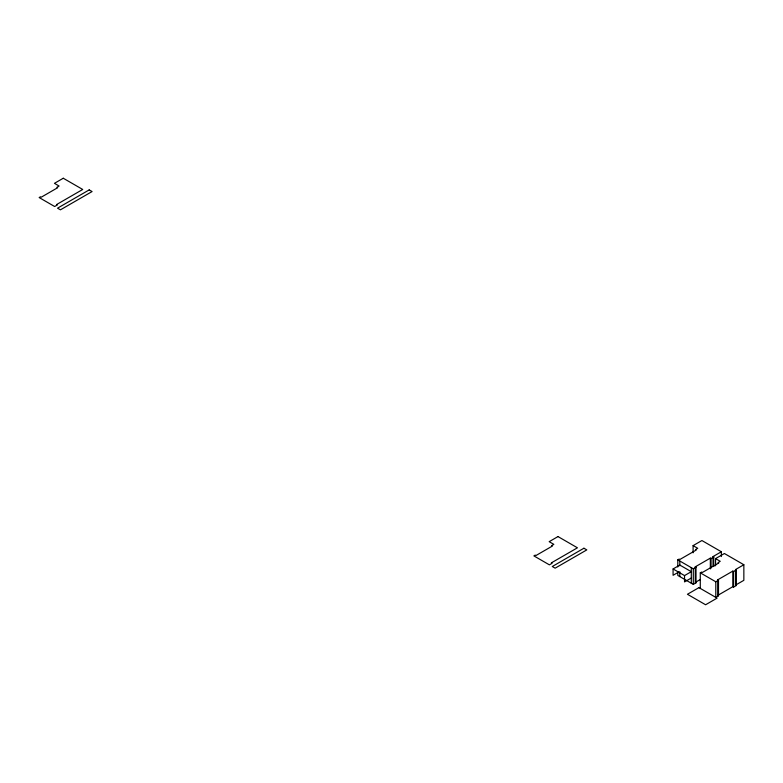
<?xml version="1.0" encoding="UTF-8"?>
<svg xmlns="http://www.w3.org/2000/svg" width="783" height="783" viewBox="0 0 783 783"><rect width="100%" height="100%" fill="white"/><g stroke="black" fill="none" stroke-linecap="round" stroke-linejoin="round"><path stroke-width="1.17" d="M693.092 552.818L693.092 545.624L701.911 540.534L721.358 551.761L721.358 556.556M677.794 567.029L677.794 559.845L679.145 559.062L679.879 559.483L696.293 550.009L695.558 549.588L697.751 548.315L693.092 545.624M673.077 568.957L679.82 565.062L691.291 571.688L684.538 575.583L673.077 568.957L673.077 575.29L678.851 571.952M695.275 566.823L696.009 567.244L696.009 582.826L695.275 582.395L695.275 566.823L710.347 558.122L711.081 558.543L713.773 556.987L713.773 566.579M713.039 566.148L713.039 556.566L721.358 551.761M677.794 559.845L693.307 568.801L696.009 567.244M715.574 565.796L715.574 558.612L724.402 553.512L743.85 564.739L743.85 580.32L735.531 585.126L735.531 569.544L743.85 564.739M691.291 578.02L684.538 581.916L684.538 575.583M700.286 588.405L700.286 572.823L701.637 572.05L702.361 572.471L718.784 562.997L718.05 562.566L720.243 561.303L715.574 558.612M695.275 582.395L700.296 579.498M677.794 571.825L677.794 575.427L693.307 584.382L696.009 582.826M717.766 579.802L732.829 571.101L733.563 571.531L736.265 569.965L736.265 585.547L733.563 587.103L732.829 586.682L717.766 595.383L717.766 579.802L718.5 580.223L718.5 595.804L715.799 597.36L715.799 581.789L700.286 572.823M715.799 581.789L718.5 580.223M713.039 556.566L713.773 556.987M735.531 569.544L736.265 569.965M735.531 585.126L736.265 585.547M717.766 595.383L718.5 595.804M733.563 571.531L733.563 587.103M732.829 571.101L732.829 586.682M711.081 558.543L711.081 568.135M710.347 558.122L710.347 568.908M693.307 568.801L693.307 584.382M691.291 567.636L691.291 583.218M679.82 561.01L679.82 565.806M679.82 571.796L679.82 576.591M63.266 178.24L54.448 183.339L59.107 186.031L56.914 187.294L57.648 187.724L41.235 197.199L40.501 196.778L39.15 197.551L54.663 206.516L57.365 204.95L56.63 204.529L82.714 189.466L63.266 178.24M89.203 189.897L57.541 208.17L60.428 209.834L92.081 191.551L89.203 189.897M557.995 536.57L549.167 541.67L553.835 544.361L551.643 545.634L552.377 546.054L535.954 555.529L535.22 555.108L533.879 555.891L549.392 564.846L552.093 563.29L551.359 562.86L577.443 547.806L557.995 536.57M583.932 548.227L552.269 566.51L555.147 568.164L586.81 549.891L583.932 548.227M698.935 587.632L687.435 594.268L705.6 604.76L717.101 598.114L698.935 587.632"/></g></svg>
